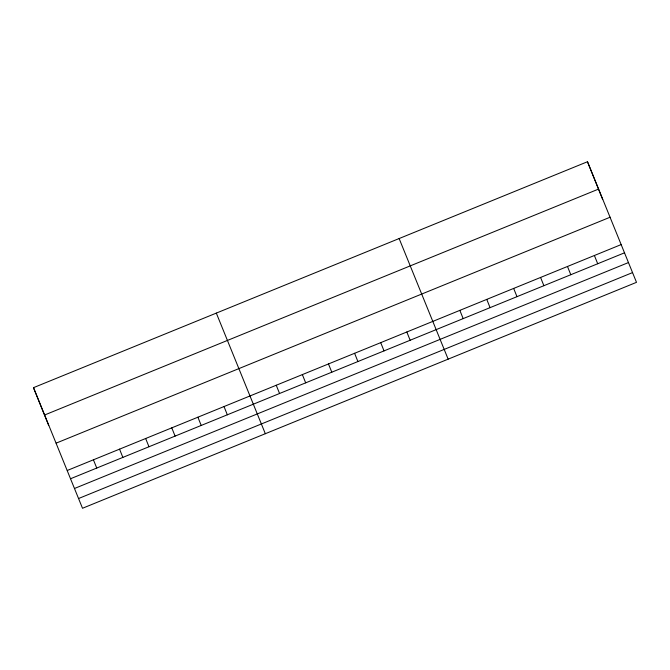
<?xml version="1.0" encoding="UTF-8"?>
<svg xmlns="http://www.w3.org/2000/svg" width="670" height="670" viewBox="0 0 670 670"><rect width="100%" height="100%" fill="white"/><g stroke="black" fill="none" stroke-linecap="round" stroke-linejoin="round"><path stroke-width="1" d="M33.5 387.662L587.49 161.73L636.5 282.338L82.51 508.27L33.5 387.662L48.701 425.475M44.656 414.981L598.645 189.049M56.154 443.138L610.144 217.206M67.31 470.457L621.299 244.525M70.626 478.707L624.616 252.774M74.546 488.464L628.535 262.531M78.591 498.514L632.581 272.581M399.136 238.545L448.146 359.154M216.318 313.108L265.328 433.716M587.49 161.73L594.399 178.923M594.726 179.736L598.427 188.948M598.771 189.786L602.69 199.543M594.391 255.496L597.707 263.745M567.482 266.476L570.798 274.725M540.573 277.447L543.889 285.696M513.664 288.418L516.98 296.668M486.763 299.398L490.08 307.647M459.855 310.369L463.171 318.618M406.824 331.993L410.141 340.243M380.711 342.646L384.027 350.896M354.597 353.291L357.914 361.549M328.476 363.944L331.792 372.193M302.363 374.597L305.679 382.846M276.241 385.25L279.558 393.499M224.015 406.548L227.331 414.805M197.893 417.201L201.209 425.45M171.78 427.854L175.096 436.103M145.658 438.507L148.975 446.756M119.545 449.151L122.861 457.409M93.423 459.804L96.748 468.054"/></g></svg>
